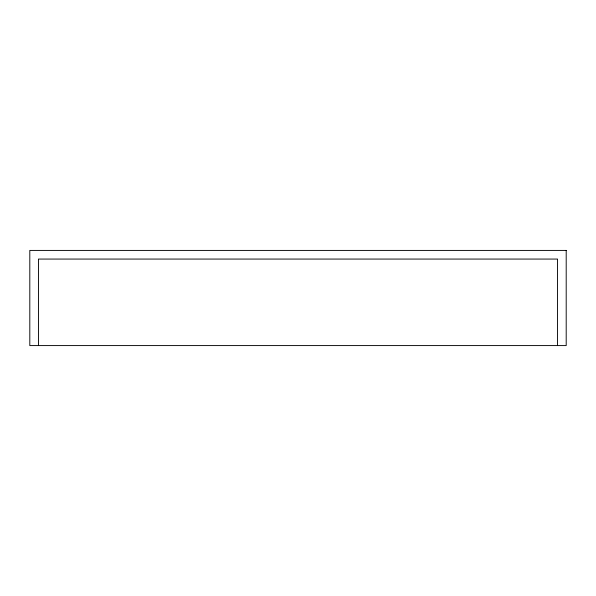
<?xml version="1.0" encoding="UTF-8"?>
<svg xmlns="http://www.w3.org/2000/svg" width="596" height="596" viewBox="0 0 596 596"><rect width="100%" height="100%" fill="white"/><g stroke="black" fill="none" stroke-linecap="round" stroke-linejoin="round"><path stroke-width="0.89" d="M557.551 345.583L557.551 259.066L38.449 259.066L38.449 345.583M566.2 250.417L29.8 250.417L29.8 345.583L566.2 345.583L566.2 250.417"/></g></svg>
